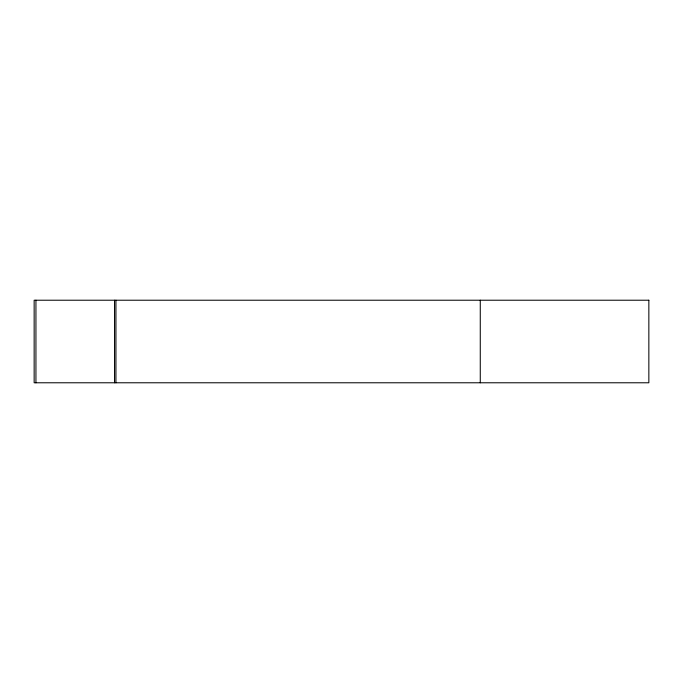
<?xml version="1.0" encoding="UTF-8"?>
<svg xmlns="http://www.w3.org/2000/svg" width="683" height="683" viewBox="0 0 683 683"><rect width="100%" height="100%" fill="white"/><g stroke="black" fill="none" stroke-linecap="round" stroke-linejoin="round"><path stroke-width="1.02" d="M480.269 300.221L480.269 382.779M115.939 300.221L115.939 382.779M114.539 300.221L114.539 382.779M35.943 300.221L35.943 382.779M648.85 300.221L34.15 300.221L34.15 382.779L648.85 382.779L648.85 300.221"/></g></svg>
